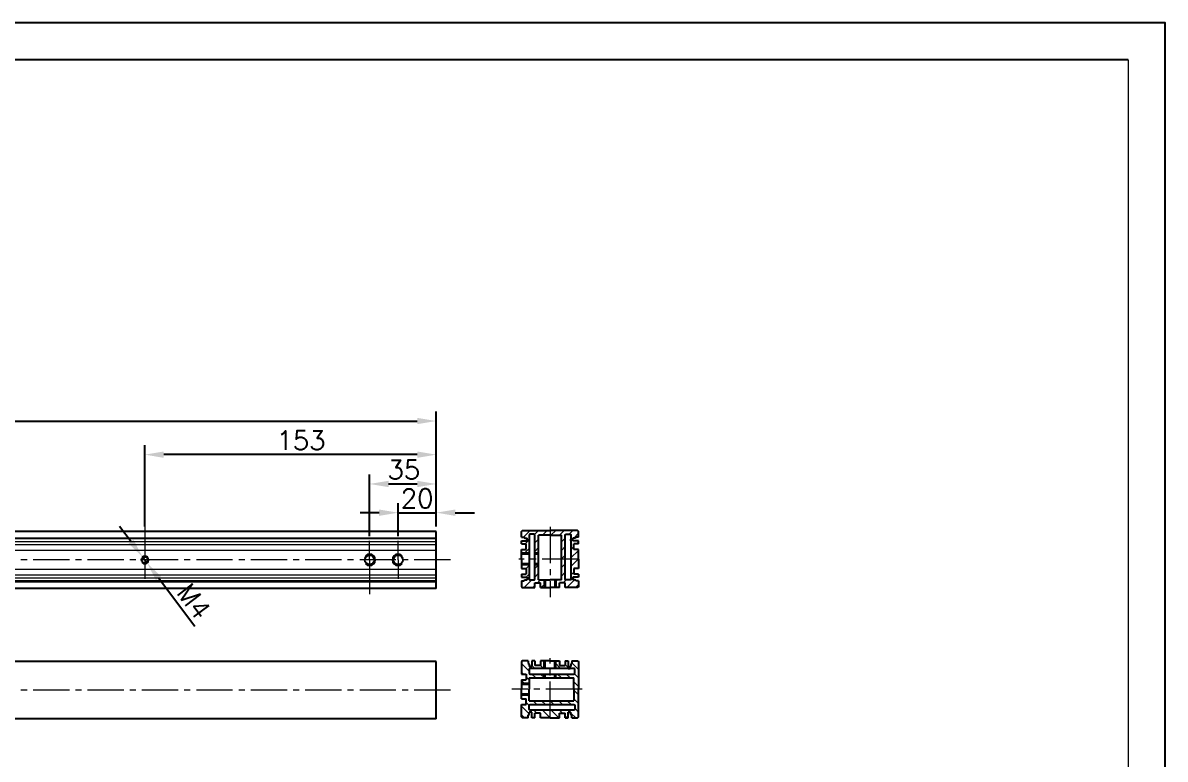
# Model space of a CAD drawing. Header units: millimetres. Extents: x -30327 to 34858, y 4015 to 75103.
# Drawn here: x 15710 to 16309, y 60488 to 60875 of the extents above; entities that cross this region are included whole.
import ezdxf

# ---------------------------------------------------------------- set-up
doc = ezdxf.new("R2010")
doc.units = ezdxf.units.MM
doc.linetypes.add('CENTER2', pattern=[28.575, 19.05, -3.175, 3.175, -3.175])
doc.layers.add('A-TITLEBLOCK', color=7, linetype='Continuous', lineweight=18)
for name, color, linetype in [('print', 30, 'Continuous'), ('red', 1, 'CENTER2'), ('yellow', 2, 'Continuous')]:
    doc.layers.add(name, color=color, linetype=linetype)
doc.styles.add('GB', font='GBENOR.SHX', dxfattribs={"bigfont": 'gbcbig.shx'})
doc.styles.get("Standard").update_dxf_attribs({"font": 'txt', "bigfont": 'gbcbig.shx'})
doc.dimstyles.new('1-4', dxfattribs={"dimscale": 4, "dimtxt": 2.5, "dimasz": 2.5, "dimexe": 1.25, "dimexo": 0.625, "dimtad": 1, "dimdsep": 46, "dimtxsty": 'Standard', "dimcen": 2.5, "dimadec": 0, "dimazin": 0, "dimtfac": 1, "dimtmove": 0, "dimatfit": 3, "dimfxl": 0, "dimarcsym": 0})

# ---------------------------------------------------------------- blocks, each defined once
blk = doc.blocks.new('*D205')
at = {"layer": 'Defpoints', "color": 0, "transparency": 16777216}
for p in [(15926.51, 60665.87), (15479.51, 60607.95), (15926.51, 60607.95)]:
    blk.add_point(p, dxfattribs=at)
at = {"layer": 'yellow', "color": 0, "lineweight": -2, "transparency": 16777216}
for p, q in [((15479.51, 60610.45), (15479.51, 60670.87)), ((15926.51, 60610.45), (15926.51, 60670.87)), ((15489.51, 60665.87), (15916.51, 60665.87))]:
    blk.add_line(p, q, dxfattribs=at)
at = {"layer": 'yellow', "color": 0, "transparency": 16777216}
for points in [[(15489.51, 60667.53), (15489.51, 60664.2), (15479.51, 60665.87)], [(15916.51, 60667.53), (15916.51, 60664.2), (15926.51, 60665.87)]]:
    blk.add_solid(points, dxfattribs=at)
at = {"layer": 'yellow', "color": 0, "lineweight": 9, "transparency": 16777216, "insert": (15689.01, 60673.37), "char_height": 10, "attachment_point": 5}
blk.add_mtext('447', dxfattribs=at)
blk = doc.blocks.new('*D210')
at = {"layer": 'Defpoints', "color": 0, "transparency": 16777216}
for p in [(15926.51, 60617.76), (15926.51, 60607.95), (15906.51, 60602.95)]:
    blk.add_point(p, dxfattribs=at)
at = {"layer": 'yellow', "color": 0, "lineweight": -2, "transparency": 16777216}
for p, q in [((15906.51, 60605.45), (15906.51, 60622.76)), ((15926.51, 60610.45), (15926.51, 60622.76)), ((15896.51, 60617.76), (15886.51, 60617.76)), ((15906.51, 60617.76), (15926.51, 60617.76)), ((15936.51, 60617.76), (15946.51, 60617.76))]:
    blk.add_line(p, q, dxfattribs=at)
at = {"layer": 'yellow', "color": 0, "transparency": 16777216}
for points in [[(15896.51, 60619.43), (15896.51, 60616.09), (15906.51, 60617.76)], [(15936.51, 60619.43), (15936.51, 60616.09), (15926.51, 60617.76)]]:
    blk.add_solid(points, dxfattribs=at)
at = {"layer": 'yellow', "color": 0, "lineweight": 9, "transparency": 16777216, "insert": (15916.51, 60625.26), "char_height": 10, "attachment_point": 5}
blk.add_mtext('20', dxfattribs=at)
blk = doc.blocks.new('*D439')
at = {"layer": 'Defpoints', "color": 0, "transparency": 16777216}
for p in [(15926.51, 60632.83), (15926.51, 60610.45), (15891.51, 60602.95)]:
    blk.add_point(p, dxfattribs=at)
at = {"layer": 'yellow', "color": 0, "lineweight": -2, "transparency": 16777216}
for p, q in [((15891.51, 60605.45), (15891.51, 60637.83)), ((15926.51, 60612.95), (15926.51, 60637.83)), ((15901.51, 60632.83), (15916.51, 60632.83))]:
    blk.add_line(p, q, dxfattribs=at)
at = {"layer": 'yellow', "color": 0, "transparency": 16777216}
for points in [[(15901.51, 60634.5), (15901.51, 60631.16), (15891.51, 60632.83)], [(15916.51, 60634.5), (15916.51, 60631.16), (15926.51, 60632.83)]]:
    blk.add_solid(points, dxfattribs=at)
at = {"layer": 'yellow', "color": 0, "lineweight": 9, "transparency": 16777216, "insert": (15909.51, 60640.33), "char_height": 10, "attachment_point": 5}
blk.add_mtext('35', dxfattribs=at)
blk = doc.blocks.new('*D1191')
at = {"layer": 'Defpoints', "color": 0, "transparency": 16777216}
for p in [(15773.51, 60648.22), (15773.51, 60607.95), (15926.51, 60607.95)]:
    blk.add_point(p, dxfattribs=at)
at = {"layer": 'yellow', "color": 0, "lineweight": -2, "transparency": 16777216}
for p, q in [((15773.51, 60610.45), (15773.51, 60653.22)), ((15926.51, 60610.45), (15926.51, 60653.22)), ((15916.51, 60648.22), (15783.51, 60648.22))]:
    blk.add_line(p, q, dxfattribs=at)
at = {"layer": 'yellow', "color": 0, "transparency": 16777216}
for points in [[(15783.51, 60649.89), (15783.51, 60646.55), (15773.51, 60648.22)], [(15916.51, 60649.89), (15916.51, 60646.55), (15926.51, 60648.22)]]:
    blk.add_solid(points, dxfattribs=at)
at = {"layer": 'yellow', "color": 0, "lineweight": 9, "transparency": 16777216, "insert": (15855.51, 60655.72), "char_height": 10, "attachment_point": 5}
blk.add_mtext('153', dxfattribs=at)
blk = doc.blocks.new('*D1192')
at = {"layer": 'Defpoints', "color": 0, "transparency": 16777216}
for p in [(15772.31, 60594.55), (15774.71, 60591.35)]:
    blk.add_point(p, dxfattribs=at)
at = {"layer": 'yellow', "color": 0, "lineweight": -2, "transparency": 16777216}
for p, q in [((15766.3, 60602.54), (15760.29, 60610.53)), ((15772.31, 60594.55), (15774.71, 60591.35)), ((15799.76, 60558.05), (15780.72, 60583.36))]:
    blk.add_line(p, q, dxfattribs=at)
at = {"layer": 'yellow', "color": 0, "transparency": 16777216}
for points in [[(15767.63, 60603.54), (15764.97, 60601.54), (15772.31, 60594.55)], [(15782.06, 60584.36), (15779.39, 60582.36), (15774.71, 60591.35)]]:
    blk.add_solid(points, dxfattribs=at)
at = {"layer": 'yellow', "color": 0, "lineweight": 9, "transparency": 16777216, "insert": (15799.24, 60571.21), "char_height": 10, "attachment_point": 5, "rotation": 306.94242}
blk.add_mtext('M4', dxfattribs=at)
blk = doc.blocks.new('DT-A2-TITLE')
for p, q in [((594, 420), (0, 420)), ((594, 0), (594, 420)), ((584, 410), (10, 410))]:
    blk.add_line(p, q)
at = {"layer": 'A-TITLEBLOCK', "color": 7}
for p, q in [((584, 410), (584, 10)), ((594, 0), (594, 297))]:
    blk.add_line(p, q, dxfattribs=at)
at = {"style": 'GB'}
for tag, p, height in [('#设计', (451.96, 38.52), 3.5), ('#品名', (523.32, 37.95), 3.5), ('#审核', (451.99, 28.1), 3.5), ('#图号', (526.67, 27.2), 3.5), ('#材料说明', (442.15, 13.59), 3), ('#数量', (520.33, 14.51), 3.5), ('#版本', (552.92, 14.47), 3.5)]:
    blk.add_attdef(tag, p, '', height=height, dxfattribs=at)

msp = doc.modelspace()

# ---------------------------------------------------------------- hatches: boundary and pattern name
at = {"layer": 'yellow', "lineweight": 9}
h = msp.add_hatch(dxfattribs=at)
h.set_pattern_fill('ANSI31', color=256, style=0)
h.set_pattern_definition([(45, (14736.9184, 59773.7194), (-2.245064, 2.245064), [])])
h.paths.add_polyline_path([(15980.2235, 60605.9322), (15986.2235, 60605.9322), (15986.2235, 60608.4322), (15972.2235, 60608.4322, 0.41421356), (15971.2235, 60607.4322), (15971.2235, 60604.9322), (15972.7235, 60604.9322, 0.41421356), (15973.2235, 60604.4322), (15973.7235, 60604.4322), (15974.2235, 60604.4322), (15974.2235, 60602.9322), (15971.2235, 60602.9322), (15971.2235, 60601.4322), (15973.7235, 60601.4322), (15973.7235, 60598.4322), (15971.2235, 60598.4322), (15971.2235, 60596.4322), (15975.2235, 60596.4322), (15975.2235, 60605.9322, -0.41421356), (15975.7235, 60606.4322), (15977.7235, 60606.4322, -0.41421356), (15978.2235, 60605.9322), (15978.2235, 60596.4322), (15980.2235, 60596.4322)])
h.paths.add_polyline_path([(15994.2235, 60605.9322, -0.41421356), (15994.7235, 60606.4322), (15996.7235, 60606.4322, -0.41421356), (15997.2235, 60605.9322), (15997.2235, 60593.4322), (16001.2235, 60593.4322), (16001.2235, 60598.4322), (15998.7235, 60598.4322), (15998.7235, 60601.4322), (16001.2235, 60601.4322), (16001.2235, 60602.9322), (15998.2235, 60602.9322), (15998.2235, 60604.4322), (15998.7235, 60604.4322), (15999.2235, 60604.4322, 0.41421356), (15999.7235, 60604.9322), (16001.2235, 60604.9322), (16001.2235, 60607.4322, 0.41421356), (16000.2235, 60608.4322), (15986.2235, 60608.4322), (15986.2235, 60605.9322), (15992.2235, 60605.9322), (15992.2235, 60593.4322), (15994.2235, 60593.4322)])
h.paths.add_polyline_path([(16001.2235, 60593.4322), (15997.2235, 60593.4322), (15997.2235, 60582.9322, -0.41421356), (15996.7235, 60582.4322), (15994.7235, 60582.4322, -0.41421356), (15994.2235, 60582.9322), (15994.2235, 60593.4322), (15992.2235, 60593.4322), (15992.2235, 60582.4322), (15991.2235, 60582.4322), (15989.2235, 60582.4322), (15989.2235, 60578.4322), (15991.2235, 60578.4322), (15991.2235, 60580.9322), (15994.2235, 60580.9322), (15994.2235, 60578.4322), (16000.2235, 60578.4322, 0.41421356), (16001.2235, 60579.4322), (16001.2235, 60581.9322), (15999.7235, 60581.9322, 0.41421356), (15999.2235, 60582.4322), (15998.7235, 60582.4322), (15998.2235, 60582.4322), (15998.2235, 60583.9322), (16001.2235, 60583.9322), (16001.2235, 60585.4322), (15998.7235, 60585.4322), (15998.7235, 60588.4322), (16001.2235, 60588.4322)])
h.paths.add_polyline_path([(15989.2235, 60582.4322), (15988.7235, 60582.4322), (15988.7235, 60578.4322), (15989.2235, 60578.4322)])
h.paths.add_polyline_path([(15983.7235, 60582.4322), (15983.2235, 60582.4322), (15983.2235, 60578.4322), (15983.7235, 60578.4322)])
h.paths.add_polyline_path([(15983.2235, 60582.4322), (15981.2235, 60582.4322), (15980.2235, 60582.4322), (15980.2235, 60590.4322), (15978.2235, 60590.4322), (15978.2235, 60582.9322, -0.41421356), (15977.7235, 60582.4322), (15975.7235, 60582.4322, -0.41421356), (15975.2235, 60582.9322), (15975.2235, 60583.9322), (15975.2235, 60590.4322), (15971.2235, 60590.4322), (15971.2235, 60588.4322), (15973.7235, 60588.4322), (15973.7235, 60585.4322), (15971.2235, 60585.4322), (15971.2235, 60583.9322), (15974.2235, 60583.9322), (15974.2235, 60582.4322), (15973.7235, 60582.4322), (15973.2235, 60582.4322, 0.41421356), (15972.7235, 60581.9322), (15971.2235, 60581.9322), (15971.2235, 60579.4322, 0.41421356), (15972.2235, 60578.4322), (15978.2235, 60578.4322), (15978.2235, 60580.9322), (15981.2235, 60580.9322), (15981.2235, 60578.4322), (15983.2235, 60578.4322)])
h.paths.add_polyline_path([(15980.2235, 60590.9322), (15978.2235, 60590.9322), (15978.2235, 60590.4322), (15980.2235, 60590.4322)])
h.paths.add_polyline_path([(15975.2235, 60590.9322), (15971.2235, 60590.9322), (15971.2235, 60590.4322), (15975.2235, 60590.4322)])
h.paths.add_polyline_path([(15975.2235, 60596.4322), (15971.2235, 60596.4322), (15971.2235, 60595.9322), (15975.2235, 60595.9322)])
h.paths.add_polyline_path([(15980.2235, 60596.4322), (15978.2235, 60596.4322), (15978.2235, 60595.9322), (15980.2235, 60595.9322)])
h = msp.add_hatch(dxfattribs=at)
h.set_pattern_fill('ANSI31', color=256, angle=-90, style=0)
h.set_pattern_definition([(315, (15166.5108, 61774.3452), (2.245064, 2.245064), [])])
h.paths.add_polyline_path([(15998.7235, 60531.0401), (15998.7235, 60525.0401), (16001.2235, 60525.0401), (16001.2235, 60539.0401, 0.41421356), (16000.2235, 60540.0401), (15997.7235, 60540.0401), (15997.7235, 60538.5401, 0.41421356), (15997.2235, 60538.0401), (15997.2235, 60537.5401), (15997.2235, 60537.0401), (15995.7235, 60537.0401), (15995.7235, 60540.0401), (15994.2235, 60540.0401), (15994.2235, 60537.5401), (15991.2235, 60537.5401), (15991.2235, 60540.0401), (15989.2235, 60540.0401), (15989.2235, 60536.0401), (15998.7235, 60536.0401, -0.41421356), (15999.2235, 60535.5401), (15999.2235, 60533.5401, -0.41421356), (15998.7235, 60533.0401), (15989.2235, 60533.0401), (15989.2235, 60531.0401)])
h.paths.add_polyline_path([(15998.7235, 60517.0401, -0.41421356), (15999.2235, 60516.5401), (15999.2235, 60514.5401, -0.41421356), (15998.7235, 60514.0401), (15986.2235, 60514.0401), (15986.2235, 60510.0401), (15991.2235, 60510.0401), (15991.2235, 60512.5401), (15994.2235, 60512.5401), (15994.2235, 60510.0401), (15995.7235, 60510.0401), (15995.7235, 60513.0401), (15997.2235, 60513.0401), (15997.2235, 60512.5401), (15997.2235, 60512.0401, 0.41421356), (15997.7235, 60511.5401), (15997.7235, 60510.0401), (16000.2235, 60510.0401, 0.41421356), (16001.2235, 60511.0401), (16001.2235, 60525.0401), (15998.7235, 60525.0401), (15998.7235, 60519.0401), (15986.2235, 60519.0401), (15986.2235, 60517.0401)])
h.paths.add_polyline_path([(15986.2235, 60510.0401), (15986.2235, 60514.0401), (15975.7235, 60514.0401, -0.41421356), (15975.2235, 60514.5401), (15975.2235, 60516.5401, -0.41421356), (15975.7235, 60517.0401), (15986.2235, 60517.0401), (15986.2235, 60519.0401), (15975.2235, 60519.0401), (15975.2235, 60520.0401), (15975.2235, 60522.0401), (15971.2235, 60522.0401), (15971.2235, 60520.0401), (15973.7235, 60520.0401), (15973.7235, 60517.0401), (15971.2235, 60517.0401), (15971.2235, 60511.0401, 0.41421356), (15972.2235, 60510.0401), (15974.7235, 60510.0401), (15974.7235, 60511.5401, 0.41421356), (15975.2235, 60512.0401), (15975.2235, 60512.5401), (15975.2235, 60513.0401), (15976.7235, 60513.0401), (15976.7235, 60510.0401), (15978.2235, 60510.0401), (15978.2235, 60512.5401), (15981.2235, 60512.5401), (15981.2235, 60510.0401)])
h.paths.add_polyline_path([(15975.2235, 60522.0401), (15975.2235, 60522.5401), (15971.2235, 60522.5401), (15971.2235, 60522.0401)])
h.paths.add_polyline_path([(15975.2235, 60527.5401), (15975.2235, 60528.0401), (15971.2235, 60528.0401), (15971.2235, 60527.5401)])
h.paths.add_polyline_path([(15975.2235, 60528.0401), (15975.2235, 60530.0401), (15975.2235, 60531.0401), (15983.2235, 60531.0401), (15983.2235, 60533.0401), (15975.7235, 60533.0401, -0.41421356), (15975.2235, 60533.5401), (15975.2235, 60535.5401, -0.41421356), (15975.7235, 60536.0401), (15976.7235, 60536.0401), (15983.2235, 60536.0401), (15983.2235, 60540.0401), (15981.2235, 60540.0401), (15981.2235, 60537.5401), (15978.2235, 60537.5401), (15978.2235, 60540.0401), (15976.7235, 60540.0401), (15976.7235, 60537.0401), (15975.2235, 60537.0401), (15975.2235, 60537.5401), (15975.2235, 60538.0401, 0.41421356), (15974.7235, 60538.5401), (15974.7235, 60540.0401), (15972.2235, 60540.0401, 0.41421356), (15971.2235, 60539.0401), (15971.2235, 60533.0401), (15973.7235, 60533.0401), (15973.7235, 60530.0401), (15971.2235, 60530.0401), (15971.2235, 60528.0401)])
h.paths.add_polyline_path([(15983.7235, 60531.0401), (15983.7235, 60533.0401), (15983.2235, 60533.0401), (15983.2235, 60531.0401)])
h.paths.add_polyline_path([(15983.7235, 60536.0401), (15983.7235, 60540.0401), (15983.2235, 60540.0401), (15983.2235, 60536.0401)])
h.paths.add_polyline_path([(15989.2235, 60536.0401), (15989.2235, 60540.0401), (15988.7235, 60540.0401), (15988.7235, 60536.0401)])
h.paths.add_polyline_path([(15989.2235, 60531.0401), (15989.2235, 60533.0401), (15988.7235, 60533.0401), (15988.7235, 60531.0401)])

# ---------------------------------------------------------------- linework, layer by layer
for p, q in [((15926.512, 60607.9489), (15479.512, 60607.9489)), ((15926.512, 60577.9489), (15926.512, 60607.9489)), ((15971.2235, 60604.9322), (15972.7235, 60604.9322)), ((15971.2235, 60601.4322), (15971.2235, 60602.9322)), ((15971.2235, 60602.9322), (15974.2235, 60602.9322)), ((15971.2235, 60601.4322), (15973.7235, 60601.4322)), ((15973.7235, 60604.4322), (15974.2235, 60604.4322)), ((15973.7235, 60598.4322), (15973.7235, 60601.4322)), ((15974.2235, 60602.9322), (15974.2235, 60604.4322)), ((15975.2235, 60602.9322), (15975.2235, 60603.9322)), ((15986.2235, 60605.9322), (15980.2235, 60605.9322)), ((15986.2235, 60605.9322), (15992.2235, 60605.9322)), ((15997.2235, 60602.9322), (15997.2235, 60603.9322)), ((15998.7235, 60604.4322), (15998.2235, 60604.4322)), ((15998.2235, 60602.9322), (15998.2235, 60604.4322)), ((16001.2235, 60602.9322), (15998.2235, 60602.9322)), ((15998.7235, 60598.4322), (15998.7235, 60601.4322)), ((16001.2235, 60601.4322), (15998.7235, 60601.4322)), ((16001.2235, 60604.9322), (15999.7235, 60604.9322)), ((16001.2235, 60601.4322), (16001.2235, 60602.9322)), ((15971.2235, 60593.4322), (15971.2235, 60598.4322)), ((15971.2235, 60598.4322), (15973.7235, 60598.4322)), ((15975.2235, 60596.4322), (15971.2235, 60596.4322)), ((15975.2235, 60595.9322), (15971.2235, 60595.9322)), ((15980.2235, 60596.4322), (15978.2235, 60596.4322)), ((15980.2235, 60595.9322), (15978.2235, 60595.9322)), ((16001.2235, 60598.4322), (15998.7235, 60598.4322)), ((16001.2235, 60593.4322), (16001.2235, 60598.4322)), ((15971.2235, 60593.4322), (15971.2235, 60588.4322)), ((15975.2235, 60590.9322), (15971.2235, 60590.9322)), ((15975.2235, 60590.4322), (15971.2235, 60590.4322)), ((15980.2235, 60590.9322), (15978.2235, 60590.9322)), ((15980.2235, 60590.4322), (15978.2235, 60590.4322)), ((16001.2235, 60593.4322), (16001.2235, 60588.4322)), ((15971.2235, 60588.4322), (15973.7235, 60588.4322)), ((15971.2235, 60585.4322), (15971.2235, 60583.9322)), ((15971.2235, 60585.4322), (15973.7235, 60585.4322)), ((15971.2235, 60583.9322), (15974.2235, 60583.9322)), ((15973.7235, 60588.4322), (15973.7235, 60585.4322)), ((15974.2235, 60583.9322), (15974.2235, 60582.4322)), ((15975.2235, 60583.9322), (15975.2235, 60582.9322)), ((15997.2235, 60583.9322), (15997.2235, 60582.9322)), ((16001.2235, 60583.9322), (15998.2235, 60583.9322)), ((15998.2235, 60583.9322), (15998.2235, 60582.4322)), ((16001.2235, 60588.4322), (15998.7235, 60588.4322)), ((15998.7235, 60588.4322), (15998.7235, 60585.4322)), ((16001.2235, 60585.4322), (15998.7235, 60585.4322)), ((16001.2235, 60585.4322), (16001.2235, 60583.9322)), ((15926.512, 60577.9489), (15479.512, 60577.9489)), ((15971.2235, 60581.9322), (15972.7235, 60581.9322)), ((15973.7235, 60582.4322), (15974.2235, 60582.4322)), ((15978.2235, 60580.9322), (15981.2235, 60580.9322)), ((15980.2235, 60582.4322), (15981.2235, 60582.4322)), ((15981.2235, 60582.4322), (15986.2235, 60582.4322)), ((15981.2235, 60578.4322), (15986.2235, 60578.4322)), ((15983.2235, 60582.4322), (15983.2235, 60578.4322)), ((15983.7235, 60582.4322), (15983.7235, 60578.4322)), ((15991.2235, 60582.4322), (15986.2235, 60582.4322)), ((15991.2235, 60578.4322), (15986.2235, 60578.4322)), ((15988.7235, 60582.4322), (15988.7235, 60578.4322)), ((15989.2235, 60582.4322), (15989.2235, 60578.4322)), ((15992.2235, 60582.4322), (15991.2235, 60582.4322)), ((15994.2235, 60580.9322), (15991.2235, 60580.9322)), ((15998.7235, 60582.4322), (15998.2235, 60582.4322)), ((16001.2235, 60581.9322), (15999.7235, 60581.9322)), ((15926.512, 60539.5568), (15479.512, 60539.5568)), ((15926.512, 60509.5568), (15926.512, 60539.5568)), ((15974.7235, 60540.0401), (15974.7235, 60538.5401)), ((15975.2235, 60537.5401), (15975.2235, 60537.0401)), ((15976.7235, 60537.0401), (15975.2235, 60537.0401)), ((15976.7235, 60536.0401), (15975.7235, 60536.0401)), ((15978.2235, 60540.0401), (15976.7235, 60540.0401)), ((15976.7235, 60540.0401), (15976.7235, 60537.0401)), ((15978.2235, 60540.0401), (15978.2235, 60537.5401)), ((15981.2235, 60537.5401), (15978.2235, 60537.5401)), ((15981.2235, 60540.0401), (15981.2235, 60537.5401)), ((15986.2235, 60540.0401), (15981.2235, 60540.0401)), ((15983.2235, 60536.0401), (15983.2235, 60540.0401)), ((15983.7235, 60536.0401), (15983.7235, 60540.0401)), ((15986.2235, 60540.0401), (15991.2235, 60540.0401)), ((15988.7235, 60536.0401), (15988.7235, 60540.0401)), ((15989.2235, 60536.0401), (15989.2235, 60540.0401)), ((15991.2235, 60540.0401), (15991.2235, 60537.5401)), ((15991.2235, 60537.5401), (15994.2235, 60537.5401)), ((15994.2235, 60540.0401), (15995.7235, 60540.0401)), ((15994.2235, 60540.0401), (15994.2235, 60537.5401)), ((15995.7235, 60540.0401), (15995.7235, 60537.0401)), ((15995.7235, 60537.0401), (15997.2235, 60537.0401)), ((15995.7235, 60536.0401), (15996.7235, 60536.0401)), ((15997.2235, 60537.5401), (15997.2235, 60537.0401)), ((15997.7235, 60540.0401), (15997.7235, 60538.5401)), ((15971.2235, 60530.0401), (15971.2235, 60525.0401)), ((15973.7235, 60533.0401), (15973.7235, 60530.0401)), ((15975.2235, 60531.0401), (15975.2235, 60530.0401)), ((15975.2235, 60530.0401), (15975.2235, 60525.0401)), ((15983.2235, 60531.0401), (15983.2235, 60533.0401)), ((15983.7235, 60531.0401), (15983.7235, 60533.0401)), ((15988.7235, 60531.0401), (15988.7235, 60533.0401)), ((15989.2235, 60531.0401), (15989.2235, 60533.0401)), ((15998.7235, 60525.0401), (15998.7235, 60531.0401)), ((15975.2235, 60528.0401), (15971.2235, 60528.0401)), ((15975.2235, 60527.5401), (15971.2235, 60527.5401)), ((15971.2235, 60520.0401), (15971.2235, 60525.0401)), ((15975.2235, 60520.0401), (15975.2235, 60525.0401)), ((15998.7235, 60525.0401), (15998.7235, 60519.0401)), ((15975.2235, 60522.5401), (15971.2235, 60522.5401)), ((15975.2235, 60522.0401), (15971.2235, 60522.0401)), ((15973.7235, 60517.0401), (15973.7235, 60520.0401)), ((15975.2235, 60519.0401), (15975.2235, 60520.0401)), ((15974.7235, 60510.0401), (15974.7235, 60511.5401)), ((15976.7235, 60513.0401), (15975.2235, 60513.0401)), ((15975.2235, 60512.5401), (15975.2235, 60513.0401)), ((15976.7235, 60514.0401), (15975.7235, 60514.0401)), ((15976.7235, 60510.0401), (15976.7235, 60513.0401)), ((15978.2235, 60510.0401), (15978.2235, 60512.5401)), ((15981.2235, 60512.5401), (15978.2235, 60512.5401)), ((15981.2235, 60510.0401), (15981.2235, 60512.5401)), ((15991.2235, 60512.5401), (15994.2235, 60512.5401)), ((15991.2235, 60510.0401), (15991.2235, 60512.5401)), ((15994.2235, 60510.0401), (15994.2235, 60512.5401)), ((15995.7235, 60514.0401), (15996.7235, 60514.0401)), ((15995.7235, 60510.0401), (15995.7235, 60513.0401)), ((15995.7235, 60513.0401), (15997.2235, 60513.0401)), ((15997.2235, 60512.5401), (15997.2235, 60513.0401)), ((15997.7235, 60510.0401), (15997.7235, 60511.5401)), ((15926.512, 60509.5568), (15479.512, 60509.5568)), ((15978.2235, 60510.0401), (15976.7235, 60510.0401)), ((15986.2235, 60510.0401), (15981.2235, 60510.0401)), ((15986.2235, 60510.0401), (15991.2235, 60510.0401)), ((15994.2235, 60510.0401), (15995.7235, 60510.0401))]:
    msp.add_line(p, q)
at = {"lineweight": 9}
for p, q in [((15926.512, 60604.4489), (15479.512, 60604.4489)), ((15926.512, 60603.9489), (15479.512, 60603.9489)), ((15926.512, 60602.4489), (15479.512, 60602.4489)), ((15926.512, 60600.9489), (15479.512, 60600.9489)), ((15926.512, 60597.9489), (15479.512, 60597.9489)), ((15926.512, 60587.9489), (15479.512, 60587.9489)), ((15926.512, 60584.9489), (15479.512, 60584.9489)), ((15926.512, 60583.4489), (15479.512, 60583.4489)), ((15926.512, 60581.9489), (15479.512, 60581.9489)), ((15926.512, 60581.3072), (15479.512, 60581.3072))]:
    msp.add_line(p, q, dxfattribs=at)
for points in [[(15971.2235, 60604.9322), (15971.2235, 60607.4322, -0.41421356), (15972.2235, 60608.4322), (15986.2235, 60608.4322)], [(16001.2235, 60604.9322), (16001.2235, 60607.4322, 0.41421356), (16000.2235, 60608.4322), (15986.2235, 60608.4322)], [(15972.7235, 60604.9322), (15972.7235, 60604.9322, 0.41421356), (15973.2235, 60604.4322), (15973.7235, 60604.4322)], [(15999.7235, 60604.9322), (15999.7235, 60604.9322, -0.41421356), (15999.2235, 60604.4322), (15998.7235, 60604.4322)], [(15971.2235, 60581.9322), (15971.2235, 60579.4322, 0.41421356), (15972.2235, 60578.4322), (15978.2235, 60578.4322)], [(15972.7235, 60581.9322), (15972.7235, 60581.9322, -0.41421356), (15973.2235, 60582.4322), (15973.7235, 60582.4322)], [(16001.2235, 60581.9322), (16001.2235, 60579.4322, -0.41421356), (16000.2235, 60578.4322), (15994.2235, 60578.4322)], [(15999.7235, 60581.9322), (15999.7235, 60581.9322, 0.41421356), (15999.2235, 60582.4322), (15998.7235, 60582.4322)], [(15974.7235, 60540.0401), (15972.2235, 60540.0401, 0.41421356), (15971.2235, 60539.0401), (15971.2235, 60533.0401)], [(15974.7235, 60538.5401), (15974.7235, 60538.5401, -0.41421356), (15975.2235, 60538.0401), (15975.2235, 60537.5401)], [(15997.7235, 60538.5401), (15997.7235, 60538.5401, 0.41421356), (15997.2235, 60538.0401), (15997.2235, 60537.5401)], [(15997.7235, 60540.0401), (16000.2235, 60540.0401, -0.41421356), (16001.2235, 60539.0401), (16001.2235, 60525.0401)], [(15997.7235, 60510.0401), (16000.2235, 60510.0401, 0.41421356), (16001.2235, 60511.0401), (16001.2235, 60525.0401)], [(15974.7235, 60510.0401), (15972.2235, 60510.0401, -0.41421356), (15971.2235, 60511.0401), (15971.2235, 60517.0401)], [(15974.7235, 60511.5401), (15974.7235, 60511.5401, 0.41421356), (15975.2235, 60512.0401), (15975.2235, 60512.5401)], [(15997.7235, 60511.5401), (15997.7235, 60511.5401, -0.41421356), (15997.2235, 60512.0401), (15997.2235, 60512.5401)]]:
    msp.add_lwpolyline(points, format="xyb")
for points in [[(15975.2235, 60605.9322), (15975.2235, 60582.9322, 0.41421356), (15975.7235, 60582.4322), (15977.7235, 60582.4322, 0.41421356), (15978.2235, 60582.9322), (15978.2235, 60605.9322, 0.41421356), (15977.7235, 60606.4322), (15975.7235, 60606.4322, 0.41421356)], [(15997.2235, 60605.9322), (15997.2235, 60582.9322, -0.41421356), (15996.7235, 60582.4322), (15994.7235, 60582.4322, -0.41421356), (15994.2235, 60582.9322), (15994.2235, 60605.9322, -0.41421356), (15994.7235, 60606.4322), (15996.7235, 60606.4322, -0.41421356)], [(15998.7235, 60536.0401), (15975.7235, 60536.0401, 0.41421356), (15975.2235, 60535.5401), (15975.2235, 60533.5401, 0.41421356), (15975.7235, 60533.0401), (15998.7235, 60533.0401, 0.41421356), (15999.2235, 60533.5401), (15999.2235, 60535.5401, 0.41421356)], [(15998.7235, 60514.0401), (15975.7235, 60514.0401, -0.41421356), (15975.2235, 60514.5401), (15975.2235, 60516.5401, -0.41421356), (15975.7235, 60517.0401), (15998.7235, 60517.0401, -0.41421356), (15999.2235, 60516.5401), (15999.2235, 60514.5401, -0.41421356)]]:
    msp.add_lwpolyline(points, format="xyb", close=True)
for points in [[(15980.2235, 60582.4322), (15980.2235, 60605.9322)], [(15992.2235, 60582.4322), (15992.2235, 60605.9322)], [(15978.2235, 60578.4322), (15978.2235, 60580.9322)], [(15981.2235, 60578.4322), (15981.2235, 60580.9322)], [(15991.2235, 60578.4322), (15991.2235, 60580.9322)], [(15994.2235, 60578.4322), (15994.2235, 60580.9322)], [(15971.2235, 60533.0401), (15973.7235, 60533.0401)], [(15971.2235, 60530.0401), (15973.7235, 60530.0401)], [(15975.2235, 60531.0401), (15998.7235, 60531.0401)], [(15971.2235, 60520.0401), (15973.7235, 60520.0401)], [(15971.2235, 60517.0401), (15973.7235, 60517.0401)], [(15975.2235, 60519.0401), (15998.7235, 60519.0401)]]:
    msp.add_lwpolyline(points)
for centre, radius in [((15891.512, 60592.9489), 2.5), ((15906.512, 60592.9489), 2.5), ((15773.512, 60592.9489), 1.6667)]:
    msp.add_circle(centre, radius)
for centre, radius, start, end in [((15891.512, 60592.9489), 3, 225, 135), ((15906.512, 60592.9489), 3, 45, 315), ((15773.512, 60592.9489), 2, 225, 135)]:
    msp.add_arc(centre, radius, start, end)
at = {"layer": 'print'}
msp.add_lwpolyline([(15159.5062, 60062.0396), (16309.1101, 60062.0396), (16309.1101, 60874.8908), (15159.5062, 60874.8908)], close=True, dxfattribs=at)
at = {"layer": 'red', "lineweight": 9}
for p, q in [((15773.512, 60613.9107), (15773.512, 60592.9489)), ((15986.2235, 60610.3294), (15986.2235, 60573.3812)), ((15891.512, 60592.9489), (15891.512, 60602.9489)), ((15906.512, 60592.9489), (15906.512, 60602.9489)), ((15933.9472, 60592.9489), (15474.9771, 60592.9489)), ((15773.512, 60592.9489), (15773.512, 60582.9489)), ((15891.512, 60592.9489), (15891.512, 60575.0086)), ((15906.512, 60592.9489), (15906.512, 60582.9489)), ((16001.2235, 60593.4322), (15969.8969, 60593.4322)), ((15986.2235, 60510.0401), (15986.2235, 60541.3666)), ((15933.9472, 60524.5568), (15474.9771, 60524.5568)), ((16003.1208, 60525.0401), (15966.1725, 60525.0401))]:
    msp.add_line(p, q, dxfattribs=at)
at = {"layer": 'yellow', "lineweight": 9}
msp.add_line((15906.512, 60609.7667), (15906.512, 60615.8433), dxfattribs=at)

# ---------------------------------------------------------------- block references
at = {"xscale": 1.93536, "yscale": 1.93536, "zscale": 1.93536}
msp.add_blockref('DT-A2-TITLE', (15159.5062, 60062.0396), dxfattribs=at)

# ---------------------------------------------------------------- dimensions: what is measured, and where the dimension line sits
at = {"layer": 'yellow', "lineweight": 9}
dim = msp.add_linear_dim(base=(15926.512, 60665.8655), p1=(15479.512, 60607.9489), p2=(15926.512, 60607.9489), dimstyle='1-4', dxfattribs=at)
dim.commit()
dim.dimension.update_dxf_attribs({"geometry": '*D205', "text_midpoint": (15689.012, 60665.8655), "dimtype": 160})
for base, p1, p2, picture, middle in [((15773.512, 60648.2208), (15926.512, 60607.9489), (15773.512, 60607.9489), '*D1191', (15855.512, 60648.2208)), ((15926.512, 60632.8313), (15891.512, 60602.9489), (15926.512, 60610.4489), '*D439', (15909.512, 60632.8313)), ((15926.512, 60617.7606), (15906.512, 60602.9489), (15926.512, 60607.9489), '*D210', (15916.512, 60617.7606))]:
    dim = msp.add_linear_dim(base=base, p1=p1, p2=p2, angle=180, dimstyle='1-4', dxfattribs=at)
    dim.commit()
    dim.dimension.update_dxf_attribs({"geometry": picture, "text_midpoint": middle, "dimtype": 160})
dim = msp.add_diameter_dim_2p(p1=(15772.3099, 60594.5474), p2=(15774.714, 60591.3505), text='M4', dimstyle='1-4', dxfattribs=at)
dim.commit()
dim.dimension.update_dxf_attribs({"geometry": '*D1192', "text_midpoint": (15799.2395, 60571.2148)})

doc.saveas('drawing.dxf')
